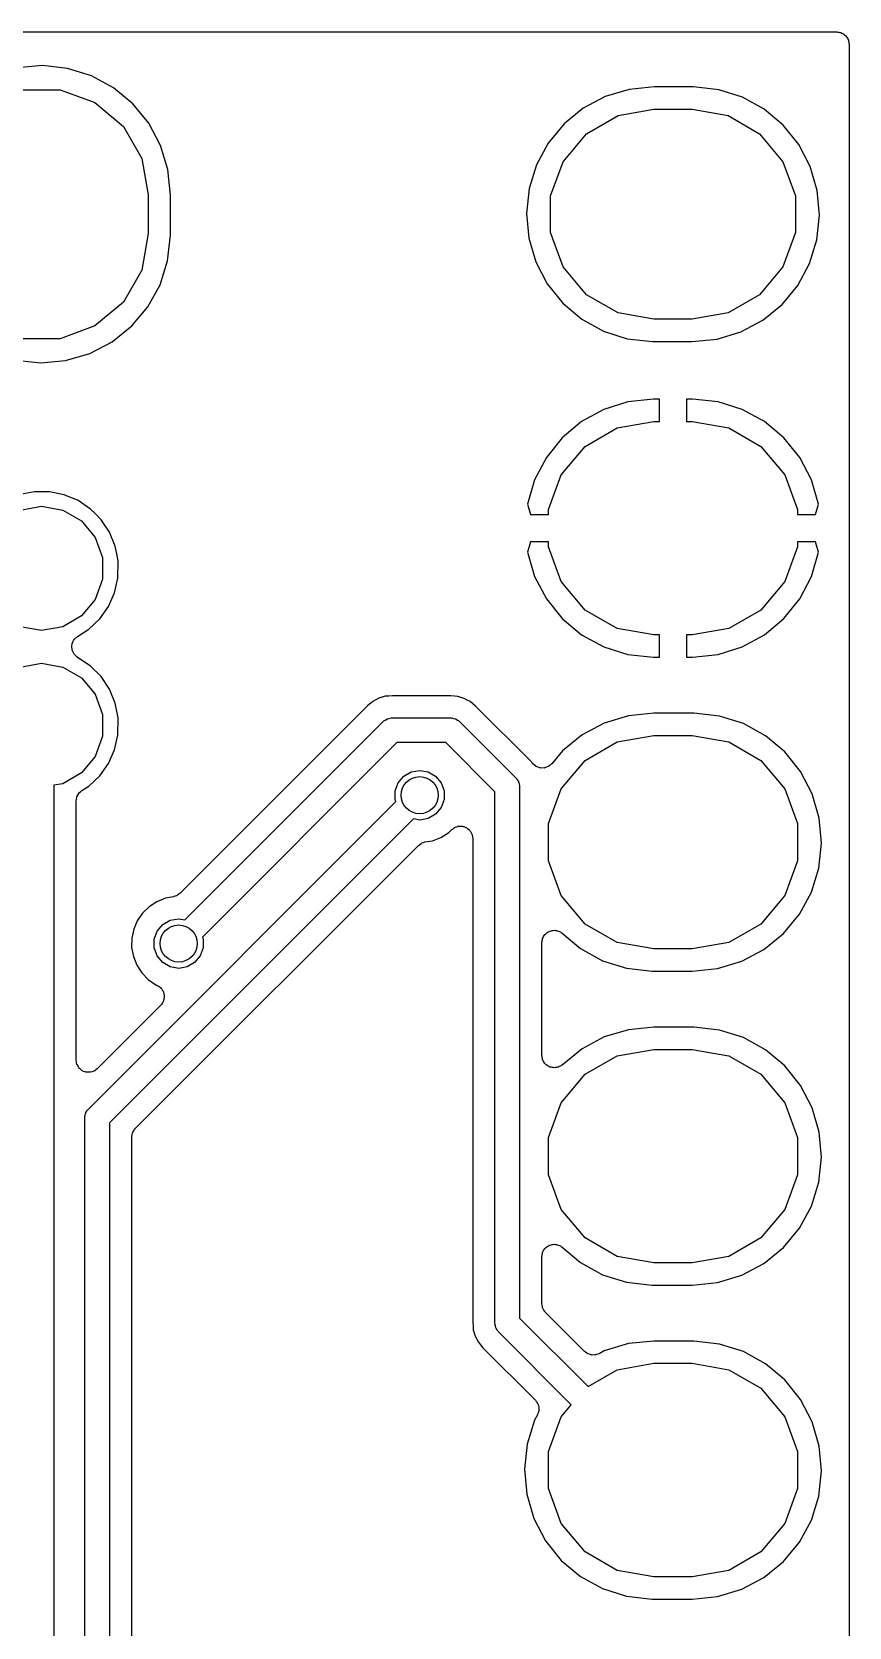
# Model space of a CAD drawing. Extents: x 125.1 to 143.2, y -145.5 to -100.1.
# Drawn here: x 136.61 to 143.22, y -112.98 to -100.08 of the extents above; entities that cross this region are included whole.
import ezdxf

# ---------------------------------------------------------------- set-up
doc = ezdxf.new("R2010")
doc.units = 0
doc.header["$MEASUREMENT"] = 0
doc.layers.add('BLACK', color=7, linetype='CONTINUOUS')

msp = doc.modelspace()

# ---------------------------------------------------------------- linework, layer by layer
at = {"layer": 'Black'}
for p, q in [((130.925, -100.075), (143.125, -100.075)), ((143.125, -100.075), (143.134, -100.077)), ((143.134, -100.077), (143.142, -100.077)), ((143.142, -100.077), (143.151, -100.08)), ((143.151, -100.08), (143.159, -100.081)), ((143.159, -100.081), (143.167, -100.085)), ((143.167, -100.085), (143.175, -100.088)), ((143.175, -100.088), (143.182, -100.094)), ((143.182, -100.094), (143.189, -100.098)), ((143.189, -100.098), (143.195, -100.105)), ((143.195, -100.105), (143.202, -100.111)), ((143.202, -100.111), (143.206, -100.118)), ((143.206, -100.118), (143.212, -100.125)), ((143.212, -100.125), (143.215, -100.133)), ((143.215, -100.133), (143.219, -100.141)), ((143.219, -100.141), (143.22, -100.149)), ((143.22, -100.149), (143.223, -100.158)), ((143.223, -100.158), (143.223, -100.166)), ((143.223, -100.166), (143.225, -100.175)), ((143.225, -100.175), (143.225, -145.425)), ((136.697, -100.348), (136.495, -100.367)), ((136.9, -100.37), (136.697, -100.348)), ((137.094, -100.43), (136.9, -100.37)), ((137.273, -100.527), (137.094, -100.43)), ((137.43, -100.656), (137.273, -100.527)), ((141.649, -100.52), (141.444, -100.54)), ((141.956, -100.52), (141.649, -100.52)), ((141.966, -100.52), (141.956, -100.52)), ((142.17, -100.543), (141.966, -100.52)), ((136.54, -100.543), (136.84, -100.543)), ((136.84, -100.543), (137.122, -100.646)), ((137.122, -100.646), (137.352, -100.839)), ((137.559, -100.814), (137.43, -100.656)), ((141.251, -100.598), (141.074, -100.692)), ((141.444, -100.54), (141.251, -100.598)), ((142.362, -100.604), (142.17, -100.543)), ((142.538, -100.701), (142.362, -100.604)), ((141.074, -100.692), (140.918, -100.819)), ((141.1, -100.899), (141.355, -100.751)), ((141.355, -100.751), (141.646, -100.7)), ((141.646, -100.7), (141.954, -100.7)), ((141.954, -100.7), (142.245, -100.751)), ((142.245, -100.751), (142.5, -100.899)), ((142.692, -100.83), (142.538, -100.701)), ((137.352, -100.839), (137.502, -101.098)), ((137.654, -100.994), (137.559, -100.814)), ((140.918, -100.819), (140.79, -100.974)), ((140.91, -101.125), (141.1, -100.899)), ((142.5, -100.899), (142.69, -101.125)), ((142.818, -100.986), (142.692, -100.83)), ((137.713, -101.189), (137.654, -100.994)), ((140.79, -100.974), (140.695, -101.151)), ((142.911, -101.164), (142.818, -100.986)), ((137.502, -101.098), (137.554, -101.394)), ((140.695, -101.151), (140.635, -101.343)), ((140.809, -101.402), (140.91, -101.125)), ((142.69, -101.125), (142.791, -101.402)), ((142.967, -101.357), (142.911, -101.164)), ((137.734, -101.396), (137.713, -101.189)), ((137.554, -101.394), (137.554, -101.706)), ((137.734, -101.542), (137.734, -101.396)), ((140.635, -101.343), (140.614, -101.543)), ((140.809, -101.698), (140.809, -101.402)), ((142.791, -101.402), (142.791, -101.698)), ((142.986, -101.557), (142.967, -101.357)), ((137.734, -101.708), (137.734, -101.542)), ((140.614, -101.543), (140.633, -101.743)), ((142.965, -101.757), (142.986, -101.557)), ((137.554, -101.706), (137.502, -102.002)), ((137.71, -101.926), (137.734, -101.719)), ((137.734, -101.719), (137.734, -101.708)), ((140.633, -101.743), (140.689, -101.936)), ((140.91, -101.975), (140.809, -101.698)), ((142.791, -101.698), (142.69, -101.975)), ((142.905, -101.949), (142.965, -101.757)), ((137.649, -102.12), (137.71, -101.926)), ((140.689, -101.936), (140.782, -102.114)), ((142.81, -102.126), (142.905, -101.949)), ((137.502, -102.002), (137.352, -102.261)), ((141.1, -102.201), (140.91, -101.975)), ((142.69, -101.975), (142.5, -102.201)), ((137.551, -102.298), (137.649, -102.12)), ((140.782, -102.114), (140.908, -102.27)), ((141.355, -102.349), (141.1, -102.201)), ((142.5, -102.201), (142.245, -102.349)), ((142.682, -102.281), (142.81, -102.126)), ((137.352, -102.261), (137.122, -102.454)), ((137.42, -102.454), (137.551, -102.298)), ((140.908, -102.27), (141.062, -102.399)), ((142.526, -102.408), (142.682, -102.281)), ((137.122, -102.454), (136.84, -102.557)), ((137.261, -102.582), (137.42, -102.454)), ((141.062, -102.399), (141.238, -102.496)), ((141.646, -102.4), (141.355, -102.349)), ((141.954, -102.4), (141.646, -102.4)), ((142.245, -102.349), (141.954, -102.4)), ((142.349, -102.502), (142.526, -102.408)), ((136.84, -102.557), (136.54, -102.557)), ((137.081, -102.676), (137.261, -102.582)), ((141.238, -102.496), (141.43, -102.557)), ((141.43, -102.557), (141.634, -102.58)), ((141.634, -102.58), (141.644, -102.58)), ((141.644, -102.58), (141.951, -102.58)), ((141.951, -102.58), (142.156, -102.56)), ((142.156, -102.56), (142.349, -102.502)), ((136.885, -102.733), (137.081, -102.676)), ((136.48, -102.73), (136.683, -102.752)), ((136.683, -102.752), (136.885, -102.733)), ((141.435, -103.069), (141.24, -103.13)), ((141.643, -103.046), (141.435, -103.069)), ((141.69, -103.046), (141.643, -103.046)), ((141.69, -103.226), (141.69, -103.046)), ((141.91, -103.046), (141.91, -103.226)), ((141.957, -103.046), (141.91, -103.046)), ((142.165, -103.069), (141.957, -103.046)), ((142.36, -103.13), (142.165, -103.069)), ((141.06, -103.228), (140.904, -103.359)), ((141.24, -103.13), (141.06, -103.228)), ((141.348, -103.278), (141.644, -103.226)), ((141.644, -103.226), (141.69, -103.226)), ((141.91, -103.226), (141.956, -103.226)), ((141.956, -103.226), (142.252, -103.278)), ((142.54, -103.228), (142.36, -103.13)), ((142.696, -103.359), (142.54, -103.228)), ((140.904, -103.359), (140.775, -103.518)), ((141.089, -103.428), (141.348, -103.278)), ((142.252, -103.278), (142.511, -103.428)), ((142.825, -103.518), (142.696, -103.359)), ((140.896, -103.658), (141.089, -103.428)), ((142.511, -103.428), (142.704, -103.658)), ((140.775, -103.518), (140.68, -103.699)), ((142.92, -103.699), (142.825, -103.518)), ((140.68, -103.699), (140.623, -103.896)), ((140.793, -103.94), (140.896, -103.658)), ((142.704, -103.658), (142.807, -103.94)), ((142.977, -103.896), (142.92, -103.699)), ((136.634, -103.795), (136.514, -103.817)), ((136.755, -103.795), (136.634, -103.795)), ((136.874, -103.82), (136.755, -103.795)), ((136.986, -103.867), (136.874, -103.82)), ((137.087, -103.935), (136.986, -103.867)), ((136.518, -103.943), (136.69, -103.913)), ((136.69, -103.913), (136.862, -103.943)), ((136.862, -103.943), (137.013, -104.031)), ((137.124, -103.972), (137.087, -103.935)), ((137.173, -104.021), (137.124, -103.972)), ((140.623, -103.896), (140.648, -103.98)), ((140.648, -103.98), (140.793, -103.98)), ((140.793, -103.98), (140.793, -103.94)), ((142.807, -103.94), (142.807, -103.98)), ((142.807, -103.98), (142.952, -103.98)), ((142.952, -103.98), (142.977, -103.896)), ((137.013, -104.031), (137.125, -104.164)), ((137.24, -104.123), (137.173, -104.021)), ((137.286, -104.235), (137.24, -104.123)), ((137.125, -104.164), (137.184, -104.328)), ((137.299, -104.298), (137.286, -104.235)), ((140.648, -104.2), (140.623, -104.284)), ((140.793, -104.2), (140.648, -104.2)), ((140.793, -104.24), (140.793, -104.2)), ((140.896, -104.522), (140.793, -104.24)), ((142.807, -104.24), (142.704, -104.522)), ((142.807, -104.2), (142.807, -104.24)), ((142.952, -104.2), (142.807, -104.2)), ((142.977, -104.284), (142.952, -104.2)), ((137.184, -104.328), (137.184, -104.502)), ((137.31, -104.354), (137.299, -104.298)), ((137.299, -104.298), (137.299, -104.298)), ((137.308, -104.494), (137.31, -104.354)), ((140.623, -104.284), (140.68, -104.481)), ((142.92, -104.481), (142.977, -104.284)), ((137.184, -104.502), (137.125, -104.666)), ((137.281, -104.612), (137.308, -104.494)), ((140.68, -104.481), (140.775, -104.662)), ((141.089, -104.752), (140.896, -104.522)), ((142.704, -104.522), (142.511, -104.752)), ((142.825, -104.662), (142.92, -104.481)), ((137.232, -104.723), (137.281, -104.612)), ((137.125, -104.666), (137.013, -104.799)), ((137.162, -104.822), (137.232, -104.723)), ((140.775, -104.662), (140.904, -104.821)), ((141.348, -104.902), (141.089, -104.752)), ((142.511, -104.752), (142.252, -104.902)), ((142.696, -104.821), (142.825, -104.662)), ((136.69, -104.917), (136.518, -104.887)), ((136.862, -104.887), (136.69, -104.917)), ((137.013, -104.799), (136.862, -104.887)), ((136.981, -104.965), (137.074, -104.906)), ((137.074, -104.906), (137.162, -104.822)), ((140.904, -104.821), (141.06, -104.952)), ((141.644, -104.954), (141.348, -104.902)), ((142.252, -104.902), (141.956, -104.954)), ((142.54, -104.952), (142.696, -104.821)), ((136.935, -105.042), (136.938, -105.031)), ((136.936, -105.048), (136.935, -105.042)), ((136.938, -105.031), (136.939, -105.019)), ((136.939, -105.019), (136.942, -105.014)), ((136.942, -105.014), (136.943, -105.008)), ((136.943, -105.008), (136.95, -104.998)), ((136.95, -104.998), (136.956, -104.988)), ((136.956, -104.988), (136.96, -104.984)), ((136.96, -104.984), (136.963, -104.98)), ((136.963, -104.98), (136.972, -104.973)), ((136.972, -104.973), (136.981, -104.965)), ((141.06, -104.952), (141.24, -105.05)), ((141.69, -104.954), (141.644, -104.954)), ((141.69, -105.134), (141.69, -104.954)), ((141.956, -104.954), (141.91, -104.954)), ((141.91, -104.954), (141.91, -105.134)), ((142.36, -105.05), (142.54, -104.952)), ((136.935, -105.053), (136.936, -105.048)), ((136.937, -105.065), (136.935, -105.053)), ((136.939, -105.077), (136.937, -105.065)), ((136.941, -105.082), (136.939, -105.077)), ((136.942, -105.087), (136.941, -105.082)), ((136.949, -105.097), (136.942, -105.087)), ((136.954, -105.108), (136.949, -105.097)), ((136.958, -105.112), (136.954, -105.108)), ((136.961, -105.116), (136.958, -105.112)), ((136.97, -105.124), (136.961, -105.116)), ((136.979, -105.132), (136.97, -105.124)), ((137.087, -105.205), (136.979, -105.132)), ((141.24, -105.05), (141.435, -105.111)), ((141.435, -105.111), (141.643, -105.134)), ((141.643, -105.134), (141.69, -105.134)), ((141.91, -105.134), (141.957, -105.134)), ((141.957, -105.134), (142.165, -105.111)), ((142.165, -105.111), (142.36, -105.05)), ((136.518, -105.213), (136.69, -105.183)), ((136.69, -105.183), (136.862, -105.213)), ((136.862, -105.213), (137.013, -105.301)), ((137.013, -105.301), (137.125, -105.434)), ((137.173, -105.291), (137.087, -105.205)), ((137.24, -105.393), (137.173, -105.291)), ((137.286, -105.505), (137.24, -105.393)), ((137.125, -105.434), (137.184, -105.598)), ((137.31, -105.624), (137.286, -105.505)), ((139.327, -105.527), (137.81, -107.044)), ((139.35, -105.509), (139.327, -105.527)), ((139.351, -105.508), (139.35, -105.508)), ((139.35, -105.508), (139.35, -105.509)), ((139.371, -105.491), (139.351, -105.508)), ((139.395, -105.479), (139.371, -105.491)), ((139.396, -105.479), (139.395, -105.479)), ((139.42, -105.466), (139.396, -105.478)), ((139.396, -105.478), (139.396, -105.479)), ((139.445, -105.458), (139.42, -105.466)), ((139.446, -105.458), (139.445, -105.458)), ((139.472, -105.45), (139.446, -105.458)), ((139.446, -105.458), (139.446, -105.458)), ((139.499, -105.448), (139.472, -105.45)), ((139.5, -105.448), (139.499, -105.448)), ((139.499, -105.448), (139.499, -105.448)), ((139.53, -105.445), (139.5, -105.448)), ((140.001, -105.445), (139.53, -105.445)), ((140.031, -105.448), (140.001, -105.445)), ((140.032, -105.448), (140.031, -105.448)), ((140.059, -105.451), (140.032, -105.448)), ((140.032, -105.448), (140.032, -105.448)), ((140.084, -105.459), (140.059, -105.451)), ((140.085, -105.459), (140.084, -105.459)), ((140.085, -105.46), (140.085, -105.459)), ((140.111, -105.467), (140.085, -105.46)), ((140.134, -105.48), (140.111, -105.467)), ((140.135, -105.48), (140.134, -105.48)), ((140.135, -105.481), (140.135, -105.48)), ((140.159, -105.493), (140.135, -105.481)), ((140.179, -105.511), (140.159, -105.493)), ((140.18, -105.511), (140.179, -105.511)), ((140.203, -105.53), (140.18, -105.511)), ((140.18, -105.511), (140.18, -105.511)), ((140.657, -105.984), (140.203, -105.53)), ((137.184, -105.598), (137.184, -105.772)), ((137.308, -105.764), (137.31, -105.624)), ((137.85, -107.258), (139.454, -105.654)), ((139.454, -105.654), (139.458, -105.652)), ((139.458, -105.652), (139.461, -105.648)), ((139.461, -105.648), (139.472, -105.642)), ((139.472, -105.642), (139.483, -105.634)), ((139.483, -105.634), (139.487, -105.633)), ((139.487, -105.633), (139.491, -105.631)), ((139.491, -105.631), (139.504, -105.629)), ((139.504, -105.629), (139.516, -105.625)), ((139.516, -105.625), (139.521, -105.626)), ((139.521, -105.626), (139.525, -105.625)), ((139.525, -105.625), (140.002, -105.625)), ((140.002, -105.625), (140.006, -105.626)), ((140.006, -105.626), (140.011, -105.625)), ((140.011, -105.625), (140.023, -105.629)), ((140.023, -105.629), (140.036, -105.631)), ((140.036, -105.631), (140.04, -105.633)), ((140.04, -105.633), (140.044, -105.634)), ((140.044, -105.634), (140.055, -105.642)), ((140.055, -105.642), (140.066, -105.648)), ((140.066, -105.648), (140.069, -105.652)), ((140.069, -105.652), (140.073, -105.654)), ((140.073, -105.654), (140.53, -106.111)), ((141.244, -105.666), (141.064, -105.761)), ((141.439, -105.607), (141.244, -105.666)), ((141.646, -105.586), (141.439, -105.607)), ((141.958, -105.586), (141.646, -105.586)), ((141.969, -105.586), (141.958, -105.586)), ((142.176, -105.61), (141.969, -105.586)), ((142.37, -105.671), (142.176, -105.61)), ((142.548, -105.769), (142.37, -105.671)), ((137.184, -105.772), (137.125, -105.936)), ((137.281, -105.882), (137.308, -105.764)), ((141.064, -105.761), (140.906, -105.89)), ((141.089, -105.968), (141.348, -105.818)), ((141.348, -105.818), (141.644, -105.766)), ((141.644, -105.766), (141.956, -105.766)), ((141.956, -105.766), (142.252, -105.818)), ((142.252, -105.818), (142.511, -105.968)), ((142.704, -105.9), (142.548, -105.769)), ((137.125, -105.936), (137.013, -106.069)), ((137.232, -105.993), (137.281, -105.882)), ((139.566, -105.825), (137.992, -107.399)), ((139.961, -105.825), (139.566, -105.825)), ((140.359, -106.223), (139.961, -105.825)), ((140.906, -105.89), (140.82, -105.995)), ((142.832, -106.059), (142.704, -105.9)), ((137.013, -106.069), (136.862, -106.157)), ((137.162, -106.092), (137.232, -105.993)), ((139.621, -106.096), (139.681, -106.061)), ((139.681, -106.061), (139.75, -106.049)), ((139.75, -106.049), (139.819, -106.061)), ((139.819, -106.061), (139.879, -106.096)), ((140.664, -105.993), (140.657, -105.984)), ((140.666, -105.994), (140.664, -105.993)), ((140.666, -105.996), (140.666, -105.994)), ((140.679, -106.006), (140.666, -105.996)), ((140.69, -106.016), (140.679, -106.006)), ((140.692, -106.017), (140.69, -106.016)), ((140.693, -106.018), (140.692, -106.017)), ((140.708, -106.023), (140.693, -106.018)), ((140.723, -106.029), (140.708, -106.023)), ((140.724, -106.029), (140.723, -106.029)), ((140.726, -106.03), (140.724, -106.029)), ((140.742, -106.029), (140.726, -106.03)), ((140.757, -106.03), (140.742, -106.029)), ((140.759, -106.029), (140.757, -106.03)), ((140.761, -106.029), (140.759, -106.029)), ((140.775, -106.024), (140.761, -106.029)), ((140.79, -106.019), (140.775, -106.024)), ((140.792, -106.018), (140.79, -106.019)), ((140.793, -106.017), (140.792, -106.018)), ((140.805, -106.007), (140.793, -106.017)), ((140.818, -105.997), (140.805, -106.007)), ((140.82, -105.995), (140.818, -105.996)), ((140.818, -105.996), (140.818, -105.997)), ((140.896, -106.198), (141.089, -105.968)), ((142.511, -105.968), (142.704, -106.198)), ((142.926, -106.239), (142.832, -106.059)), ((136.862, -106.157), (136.79, -106.169)), ((136.79, -106.169), (136.79, -108.455)), ((137.016, -106.212), (137.074, -106.176)), ((137.074, -106.176), (137.162, -106.092)), ((139.552, -106.215), (139.576, -106.15)), ((139.576, -106.15), (139.621, -106.096)), ((139.879, -106.096), (139.924, -106.15)), ((139.924, -106.15), (139.948, -106.215)), ((140.53, -106.111), (140.532, -106.115)), ((140.532, -106.115), (140.536, -106.118)), ((140.536, -106.118), (140.542, -106.129)), ((140.542, -106.129), (140.55, -106.14)), ((140.55, -106.14), (140.551, -106.144)), ((140.551, -106.144), (140.553, -106.148)), ((140.553, -106.148), (140.555, -106.161)), ((140.555, -106.161), (140.559, -106.173)), ((140.559, -106.173), (140.558, -106.178)), ((140.558, -106.178), (140.559, -106.182)), ((140.559, -106.182), (140.559, -110.48)), ((140.793, -106.48), (140.896, -106.198)), ((142.704, -106.198), (142.807, -106.48)), ((136.97, -106.297), (136.973, -106.282)), ((136.97, -108.393), (136.97, -106.297)), ((136.973, -106.282), (136.975, -106.266)), ((136.975, -106.266), (136.976, -106.265)), ((136.976, -106.262), (136.984, -106.249)), ((136.976, -106.265), (136.976, -106.262)), ((136.984, -106.249), (136.991, -106.236)), ((136.991, -106.236), (136.992, -106.234)), ((136.992, -106.234), (136.993, -106.232)), ((136.993, -106.232), (137.005, -106.223)), ((137.005, -106.223), (137.016, -106.212)), ((137.069, -108.789), (139.558, -106.301)), ((139.552, -106.285), (139.552, -106.215)), ((139.558, -106.301), (139.552, -106.285)), ((139.948, -106.285), (139.924, -106.35)), ((139.948, -106.215), (139.948, -106.285)), ((140.359, -110.521), (140.359, -106.223)), ((142.983, -106.435), (142.926, -106.239)), ((139.7, -106.442), (137.24, -108.901)), ((139.75, -106.451), (139.7, -106.442)), ((139.819, -106.439), (139.75, -106.451)), ((139.879, -106.404), (139.819, -106.439)), ((139.924, -106.35), (139.879, -106.404)), ((143.002, -106.637), (142.983, -106.435)), ((139.853, -106.618), (139.922, -106.591)), ((139.922, -106.591), (139.985, -106.551)), ((139.985, -106.551), (140.01, -106.527)), ((140.01, -106.527), (140.02, -106.521)), ((140.02, -106.521), (140.029, -106.513)), ((140.029, -106.513), (140.034, -106.511)), ((140.034, -106.511), (140.039, -106.508)), ((140.039, -106.508), (140.05, -106.505)), ((140.05, -106.505), (140.062, -106.501)), ((140.062, -106.501), (140.067, -106.501)), ((140.067, -106.501), (140.073, -106.5)), ((140.073, -106.5), (140.084, -106.501)), ((140.084, -106.501), (140.096, -106.501)), ((140.096, -106.501), (140.102, -106.503)), ((140.102, -106.503), (140.107, -106.504)), ((140.107, -106.504), (140.118, -106.509)), ((140.118, -106.509), (140.129, -106.513)), ((140.129, -106.513), (140.133, -106.517)), ((140.133, -106.517), (140.138, -106.519)), ((140.138, -106.519), (140.147, -106.528)), ((140.147, -106.528), (140.156, -106.535)), ((140.156, -106.535), (140.158, -106.54)), ((140.158, -106.54), (140.162, -106.544)), ((140.162, -106.544), (140.167, -106.555)), ((140.167, -106.555), (140.173, -106.565)), ((140.173, -106.565), (140.174, -106.571)), ((140.174, -106.571), (140.176, -106.576)), ((140.176, -106.576), (140.177, -106.588)), ((140.177, -106.588), (140.179, -106.6)), ((140.793, -106.78), (140.793, -106.48)), ((142.807, -106.48), (142.807, -106.78)), ((137.449, -108.947), (139.74, -106.656)), ((139.74, -106.656), (139.751, -106.649)), ((139.751, -106.649), (139.761, -106.64)), ((139.761, -106.64), (139.765, -106.639)), ((139.765, -106.639), (139.768, -106.636)), ((139.768, -106.636), (139.781, -106.633)), ((139.781, -106.633), (139.793, -106.628)), ((139.793, -106.628), (139.853, -106.618)), ((140.179, -106.6), (140.179, -110.516)), ((142.98, -106.84), (143.002, -106.637)), ((140.896, -107.062), (140.793, -106.78)), ((142.807, -106.78), (142.704, -107.062)), ((142.92, -107.034), (142.98, -106.84)), ((137.692, -107.084), (137.623, -107.112)), ((137.759, -107.071), (137.692, -107.084)), ((137.77, -107.067), (137.759, -107.071)), ((137.782, -107.063), (137.77, -107.067)), ((137.786, -107.061), (137.782, -107.063)), ((137.791, -107.059), (137.786, -107.061)), ((137.8, -107.051), (137.791, -107.059)), ((137.81, -107.044), (137.8, -107.051)), ((141.089, -107.292), (140.896, -107.062)), ((142.704, -107.062), (142.511, -107.292)), ((142.823, -107.213), (142.92, -107.034)), ((137.507, -107.205), (137.465, -107.266)), ((137.561, -107.152), (137.507, -107.205)), ((137.623, -107.112), (137.561, -107.152)), ((142.694, -107.37), (142.823, -107.213)), ((137.436, -107.335), (137.421, -107.407)), ((137.465, -107.266), (137.436, -107.335)), ((137.602, -107.415), (137.626, -107.35)), ((137.626, -107.35), (137.671, -107.296)), ((137.671, -107.296), (137.731, -107.261)), ((137.731, -107.261), (137.8, -107.249)), ((137.8, -107.249), (137.85, -107.258)), ((140.769, -107.373), (140.775, -107.366)), ((140.775, -107.366), (140.782, -107.362)), ((140.782, -107.362), (140.789, -107.356)), ((140.789, -107.356), (140.797, -107.353)), ((140.797, -107.353), (140.805, -107.349)), ((140.805, -107.349), (140.813, -107.347)), ((140.813, -107.347), (140.822, -107.344)), ((140.822, -107.344), (140.83, -107.344)), ((140.83, -107.344), (140.839, -107.342)), ((140.839, -107.342), (140.848, -107.344)), ((140.848, -107.344), (140.856, -107.344)), ((140.856, -107.344), (140.865, -107.347)), ((140.865, -107.347), (140.873, -107.349)), ((140.873, -107.349), (140.881, -107.353)), ((140.881, -107.353), (140.889, -107.356)), ((140.889, -107.356), (140.896, -107.362)), ((140.896, -107.362), (140.903, -107.366)), ((140.903, -107.366), (141.052, -107.491)), ((141.348, -107.442), (141.089, -107.292)), ((142.511, -107.292), (142.252, -107.442)), ((137.421, -107.407), (137.419, -107.482)), ((137.419, -107.482), (137.433, -107.555)), ((137.602, -107.485), (137.602, -107.415)), ((137.626, -107.55), (137.602, -107.485)), ((137.998, -107.485), (137.974, -107.55)), ((137.992, -107.399), (137.998, -107.415)), ((137.998, -107.415), (137.998, -107.485)), ((140.739, -107.442), (140.741, -107.434)), ((140.739, -108.356), (140.739, -107.442)), ((140.741, -107.425), (140.744, -107.417)), ((140.741, -107.434), (140.741, -107.425)), ((140.744, -107.417), (140.745, -107.408)), ((140.745, -107.408), (140.749, -107.401)), ((140.749, -107.401), (140.752, -107.392)), ((140.752, -107.392), (140.758, -107.386)), ((140.758, -107.386), (140.762, -107.378)), ((140.762, -107.378), (140.769, -107.373)), ((141.052, -107.491), (141.23, -107.589)), ((141.644, -107.494), (141.348, -107.442)), ((141.956, -107.494), (141.644, -107.494)), ((142.252, -107.442), (141.956, -107.494)), ((142.536, -107.499), (142.694, -107.37)), ((137.433, -107.555), (137.46, -107.625)), ((137.46, -107.625), (137.501, -107.687)), ((137.671, -107.604), (137.626, -107.55)), ((137.731, -107.639), (137.671, -107.604)), ((137.929, -107.604), (137.869, -107.639)), ((137.974, -107.55), (137.929, -107.604)), ((141.23, -107.589), (141.424, -107.65)), ((142.161, -107.653), (142.356, -107.594)), ((142.356, -107.594), (142.536, -107.499)), ((137.501, -107.687), (137.553, -107.741)), ((137.553, -107.741), (137.614, -107.783)), ((137.8, -107.651), (137.731, -107.639)), ((137.869, -107.639), (137.8, -107.651)), ((141.424, -107.65), (141.631, -107.674)), ((141.631, -107.674), (141.642, -107.674)), ((141.642, -107.674), (141.954, -107.674)), ((141.954, -107.674), (142.161, -107.653)), ((137.614, -107.783), (137.623, -107.788)), ((137.623, -107.788), (137.632, -107.793)), ((137.632, -107.793), (137.641, -107.797)), ((137.641, -107.797), (137.646, -107.803)), ((137.646, -107.803), (137.652, -107.807)), ((137.652, -107.807), (137.658, -107.815)), ((137.658, -107.815), (137.665, -107.822)), ((137.665, -107.822), (137.668, -107.829)), ((137.668, -107.829), (137.673, -107.835)), ((137.673, -107.835), (137.676, -107.844)), ((137.676, -107.844), (137.68, -107.853)), ((137.68, -107.853), (137.681, -107.861)), ((137.681, -107.861), (137.683, -107.868)), ((137.683, -107.868), (137.682, -107.878)), ((137.682, -107.878), (137.683, -107.888)), ((137.654, -107.95), (137.141, -108.463)), ((137.66, -107.942), (137.654, -107.95)), ((137.667, -107.935), (137.66, -107.942)), ((137.67, -107.928), (137.667, -107.935)), ((137.674, -107.921), (137.67, -107.928)), ((137.677, -107.912), (137.674, -107.921)), ((137.681, -107.903), (137.677, -107.912)), ((137.683, -107.888), (137.681, -107.895)), ((137.681, -107.895), (137.681, -107.903)), ((141.646, -108.126), (141.439, -108.147)), ((141.958, -108.126), (141.646, -108.126)), ((141.969, -108.126), (141.958, -108.126)), ((142.176, -108.15), (141.969, -108.126)), ((141.244, -108.206), (141.064, -108.301)), ((141.439, -108.147), (141.244, -108.206)), ((142.37, -108.211), (142.176, -108.15)), ((142.548, -108.309), (142.37, -108.211)), ((136.972, -108.405), (136.97, -108.393)), ((140.74, -108.364), (140.739, -108.356)), ((140.74, -108.372), (140.74, -108.364)), ((140.743, -108.381), (140.74, -108.372)), ((140.745, -108.39), (140.743, -108.381)), ((140.749, -108.397), (140.745, -108.39)), ((140.752, -108.404), (140.749, -108.397)), ((141.064, -108.301), (140.902, -108.433)), ((141.089, -108.508), (141.348, -108.358)), ((141.348, -108.358), (141.644, -108.306)), ((141.644, -108.306), (141.956, -108.306)), ((141.956, -108.306), (142.252, -108.358)), ((142.252, -108.358), (142.511, -108.508)), ((142.704, -108.44), (142.548, -108.309)), ((136.79, -108.455), (136.79, -108.455)), ((136.79, -108.455), (136.79, -111.345)), ((136.973, -108.418), (136.972, -108.405)), ((136.975, -108.422), (136.973, -108.418)), ((136.976, -108.427), (136.975, -108.422)), ((136.983, -108.438), (136.976, -108.427)), ((136.988, -108.45), (136.983, -108.438)), ((136.991, -108.453), (136.988, -108.45)), ((136.993, -108.457), (136.991, -108.453)), ((137.003, -108.465), (136.993, -108.457)), ((137.013, -108.475), (137.003, -108.465)), ((137.017, -108.476), (137.013, -108.475)), ((137.02, -108.479), (137.017, -108.476)), ((137.032, -108.484), (137.02, -108.479)), ((137.044, -108.489), (137.032, -108.484)), ((137.049, -108.49), (137.044, -108.489)), ((137.053, -108.491), (137.049, -108.49)), ((137.066, -108.491), (137.053, -108.491)), ((137.079, -108.492), (137.066, -108.491)), ((137.083, -108.491), (137.079, -108.492)), ((137.087, -108.491), (137.083, -108.491)), ((137.1, -108.487), (137.087, -108.491)), ((137.112, -108.483), (137.1, -108.487)), ((137.116, -108.481), (137.112, -108.483)), ((137.12, -108.479), (137.116, -108.481)), ((137.13, -108.471), (137.12, -108.479)), ((137.141, -108.463), (137.13, -108.471)), ((140.758, -108.412), (140.752, -108.404)), ((140.762, -108.42), (140.758, -108.412)), ((140.769, -108.425), (140.762, -108.42)), ((140.774, -108.431), (140.769, -108.425)), ((140.782, -108.436), (140.774, -108.431)), ((140.789, -108.442), (140.782, -108.436)), ((140.797, -108.445), (140.789, -108.442)), ((140.803, -108.449), (140.797, -108.445)), ((140.813, -108.451), (140.803, -108.449)), ((140.822, -108.454), (140.813, -108.451)), ((140.83, -108.454), (140.822, -108.454)), ((140.838, -108.456), (140.83, -108.454)), ((140.847, -108.454), (140.838, -108.456)), ((140.856, -108.454), (140.847, -108.454)), ((140.864, -108.451), (140.856, -108.454)), ((140.872, -108.45), (140.864, -108.451)), ((140.88, -108.446), (140.872, -108.45)), ((140.889, -108.442), (140.88, -108.446)), ((140.895, -108.437), (140.889, -108.442)), ((140.902, -108.433), (140.895, -108.437)), ((140.896, -108.738), (141.089, -108.508)), ((142.511, -108.508), (142.704, -108.738)), ((142.832, -108.599), (142.704, -108.44)), ((142.926, -108.779), (142.832, -108.599)), ((137.067, -108.793), (137.069, -108.789)), ((140.793, -109.02), (140.896, -108.738)), ((142.704, -108.738), (142.807, -109.02)), ((142.983, -108.975), (142.926, -108.779)), ((137.04, -108.851), (137.044, -108.839)), ((137.041, -108.856), (137.04, -108.851)), ((137.04, -108.86), (137.041, -108.856)), ((137.04, -120.787), (137.04, -108.86)), ((137.044, -108.839), (137.046, -108.826)), ((137.046, -108.826), (137.048, -108.822)), ((137.048, -108.822), (137.049, -108.818)), ((137.049, -108.818), (137.057, -108.807)), ((137.057, -108.807), (137.063, -108.796)), ((137.063, -108.796), (137.067, -108.793)), ((137.24, -108.901), (137.24, -120.828)), ((137.42, -109.009), (137.424, -108.996)), ((137.421, -109.013), (137.42, -109.009)), ((137.42, -109.017), (137.421, -109.013)), ((137.42, -114.242), (137.42, -109.017)), ((137.424, -108.996), (137.426, -108.983)), ((137.426, -108.983), (137.428, -108.979)), ((137.428, -108.979), (137.429, -108.975)), ((137.429, -108.975), (137.437, -108.964)), ((137.437, -108.964), (137.443, -108.953)), ((137.443, -108.953), (137.447, -108.95)), ((137.447, -108.95), (137.449, -108.947)), ((140.793, -109.32), (140.793, -109.02)), ((142.807, -109.02), (142.807, -109.32)), ((143.002, -109.177), (142.983, -108.975)), ((142.98, -109.38), (143.002, -109.177)), ((140.896, -109.602), (140.793, -109.32)), ((142.807, -109.32), (142.704, -109.602)), ((142.92, -109.574), (142.98, -109.38)), ((141.089, -109.832), (140.896, -109.602)), ((142.704, -109.602), (142.511, -109.832)), ((142.823, -109.753), (142.92, -109.574)), ((142.694, -109.91), (142.823, -109.753)), ((140.744, -109.957), (140.745, -109.948)), ((140.745, -109.948), (140.749, -109.941)), ((140.749, -109.941), (140.752, -109.932)), ((140.752, -109.932), (140.758, -109.926)), ((140.758, -109.926), (140.762, -109.918)), ((140.762, -109.918), (140.769, -109.913)), ((140.769, -109.913), (140.775, -109.906)), ((140.775, -109.906), (140.782, -109.902)), ((140.782, -109.902), (140.789, -109.896)), ((140.789, -109.896), (140.797, -109.893)), ((140.797, -109.893), (140.805, -109.889)), ((140.805, -109.889), (140.813, -109.887)), ((140.813, -109.887), (140.822, -109.884)), ((140.822, -109.884), (140.83, -109.884)), ((140.83, -109.884), (140.839, -109.882)), ((140.839, -109.882), (140.848, -109.884)), ((140.848, -109.884), (140.856, -109.884)), ((140.856, -109.884), (140.865, -109.887)), ((140.865, -109.887), (140.873, -109.889)), ((140.873, -109.889), (140.881, -109.893)), ((140.881, -109.893), (140.889, -109.896)), ((140.889, -109.896), (140.896, -109.902)), ((140.896, -109.902), (140.903, -109.906)), ((140.903, -109.906), (141.052, -110.031)), ((141.348, -109.982), (141.089, -109.832)), ((142.511, -109.832), (142.252, -109.982)), ((142.536, -110.039), (142.694, -109.91)), ((140.739, -109.982), (140.741, -109.974)), ((140.739, -110.364), (140.739, -109.982)), ((140.741, -109.965), (140.744, -109.957)), ((140.741, -109.974), (140.741, -109.965)), ((141.052, -110.031), (141.23, -110.129)), ((141.644, -110.034), (141.348, -109.982)), ((141.956, -110.034), (141.644, -110.034)), ((142.252, -109.982), (141.956, -110.034)), ((142.356, -110.134), (142.536, -110.039)), ((141.23, -110.129), (141.424, -110.19)), ((141.424, -110.19), (141.631, -110.214)), ((141.954, -110.214), (142.161, -110.193)), ((142.161, -110.193), (142.356, -110.134)), ((141.631, -110.214), (141.642, -110.214)), ((141.642, -110.214), (141.954, -110.214)), ((140.74, -110.368), (140.739, -110.364)), ((140.739, -110.373), (140.74, -110.368)), ((140.743, -110.385), (140.739, -110.373)), ((140.745, -110.398), (140.743, -110.385)), ((140.747, -110.402), (140.745, -110.398)), ((140.748, -110.406), (140.747, -110.402)), ((140.756, -110.417), (140.748, -110.406)), ((140.762, -110.428), (140.756, -110.417)), ((140.766, -110.431), (140.762, -110.428)), ((140.768, -110.435), (140.766, -110.431)), ((141.084, -110.75), (140.768, -110.435)), ((140.179, -110.516), (140.182, -110.547)), ((140.182, -110.547), (140.182, -110.547)), ((140.182, -110.547), (140.182, -110.548)), ((140.182, -110.548), (140.184, -110.574)), ((140.184, -110.574), (140.192, -110.6)), ((140.36, -110.526), (140.359, -110.521)), ((140.359, -110.53), (140.36, -110.526)), ((140.363, -110.543), (140.359, -110.53)), ((140.365, -110.556), (140.363, -110.543)), ((140.367, -110.559), (140.365, -110.556)), ((140.368, -110.564), (140.367, -110.559)), ((140.376, -110.574), (140.368, -110.564)), ((140.382, -110.586), (140.376, -110.574)), ((140.386, -110.588), (140.382, -110.586)), ((140.388, -110.592), (140.386, -110.588)), ((140.977, -111.181), (140.388, -110.592)), ((140.559, -110.48), (141.113, -111.034)), ((140.192, -110.6), (140.192, -110.6)), ((140.192, -110.6), (140.192, -110.601)), ((140.192, -110.601), (140.2, -110.627)), ((140.2, -110.627), (140.212, -110.65)), ((140.212, -110.65), (140.213, -110.651)), ((140.213, -110.651), (140.213, -110.651)), ((140.213, -110.651), (140.225, -110.675)), ((140.225, -110.675), (140.242, -110.696)), ((140.242, -110.696), (140.242, -110.696)), ((140.242, -110.696), (140.243, -110.697)), ((140.243, -110.697), (140.261, -110.72)), ((140.261, -110.72), (140.686, -111.144)), ((141.439, -110.687), (141.244, -110.746)), ((141.646, -110.666), (141.439, -110.687)), ((141.958, -110.666), (141.646, -110.666)), ((141.969, -110.666), (141.958, -110.666)), ((142.176, -110.69), (141.969, -110.666)), ((142.37, -110.751), (142.176, -110.69)), ((141.093, -110.757), (141.084, -110.75)), ((141.102, -110.765), (141.093, -110.757)), ((141.107, -110.767), (141.102, -110.765)), ((141.112, -110.77), (141.107, -110.767)), ((141.123, -110.773), (141.112, -110.77)), ((141.134, -110.778), (141.123, -110.773)), ((141.14, -110.778), (141.134, -110.778)), ((141.146, -110.779), (141.14, -110.778)), ((141.157, -110.778), (141.146, -110.779)), ((141.169, -110.779), (141.157, -110.778)), ((141.174, -110.777), (141.169, -110.779)), ((141.181, -110.776), (141.174, -110.777)), ((141.191, -110.772), (141.181, -110.776)), ((141.202, -110.768), (141.191, -110.772)), ((141.244, -110.746), (141.202, -110.768)), ((141.348, -110.898), (141.644, -110.846)), ((141.644, -110.846), (141.956, -110.846)), ((141.956, -110.846), (142.252, -110.898)), ((142.548, -110.849), (142.37, -110.751)), ((142.704, -110.98), (142.548, -110.849)), ((141.113, -111.034), (141.348, -110.898)), ((142.252, -110.898), (142.511, -111.048)), ((142.832, -111.139), (142.704, -110.98)), ((142.511, -111.048), (142.704, -111.278)), ((140.686, -111.144), (140.693, -111.154)), ((140.693, -111.154), (140.7, -111.163)), ((140.7, -111.163), (140.702, -111.168)), ((140.702, -111.168), (140.706, -111.173)), ((140.706, -111.173), (140.709, -111.184)), ((140.712, -111.241), (140.707, -111.251)), ((140.709, -111.184), (140.713, -111.195)), ((140.714, -111.23), (140.712, -111.235)), ((140.712, -111.235), (140.712, -111.241)), ((140.713, -111.195), (140.713, -111.201)), ((140.713, -111.201), (140.715, -111.206)), ((140.715, -111.206), (140.714, -111.218)), ((140.714, -111.218), (140.714, -111.23)), ((140.896, -111.278), (140.977, -111.181)), ((142.926, -111.319), (142.832, -111.139)), ((136.79, -111.345), (136.79, -111.345)), ((136.79, -111.345), (136.79, -119.853)), ((140.68, -111.306), (140.62, -111.5)), ((140.703, -111.263), (140.68, -111.306)), ((140.707, -111.251), (140.703, -111.263)), ((140.793, -111.56), (140.896, -111.278)), ((142.704, -111.278), (142.807, -111.56)), ((142.983, -111.515), (142.926, -111.319)), ((140.62, -111.5), (140.598, -111.703)), ((140.793, -111.86), (140.793, -111.56)), ((142.807, -111.56), (142.807, -111.86)), ((143.002, -111.717), (142.983, -111.515)), ((140.598, -111.703), (140.617, -111.905)), ((142.98, -111.92), (143.002, -111.717)), ((140.896, -112.142), (140.793, -111.86)), ((142.807, -111.86), (142.704, -112.142)), ((140.617, -111.905), (140.674, -112.101)), ((142.92, -112.114), (142.98, -111.92)), ((140.674, -112.101), (140.768, -112.281)), ((141.089, -112.372), (140.896, -112.142)), ((142.704, -112.142), (142.511, -112.372)), ((142.823, -112.293), (142.92, -112.114)), ((140.768, -112.281), (140.896, -112.44)), ((141.348, -112.522), (141.089, -112.372)), ((142.511, -112.372), (142.252, -112.522)), ((142.694, -112.45), (142.823, -112.293)), ((140.896, -112.44), (141.052, -112.571)), ((141.644, -112.574), (141.348, -112.522)), ((142.252, -112.522), (141.956, -112.574)), ((142.536, -112.579), (142.694, -112.45)), ((141.052, -112.571), (141.23, -112.669)), ((141.956, -112.574), (141.644, -112.574)), ((142.356, -112.674), (142.536, -112.579)), ((141.23, -112.669), (141.424, -112.73)), ((141.424, -112.73), (141.631, -112.754)), ((141.631, -112.754), (141.642, -112.754)), ((141.642, -112.754), (141.954, -112.754)), ((141.954, -112.754), (142.161, -112.733)), ((142.161, -112.733), (142.356, -112.674))]:
    msp.add_line(p, q, dxfattribs=at)
for centre in [(139.75, -106.25), (137.8, -107.45)]:
    msp.add_circle(centre, 0.15, dxfattribs=at)

doc.saveas('drawing.dxf')
